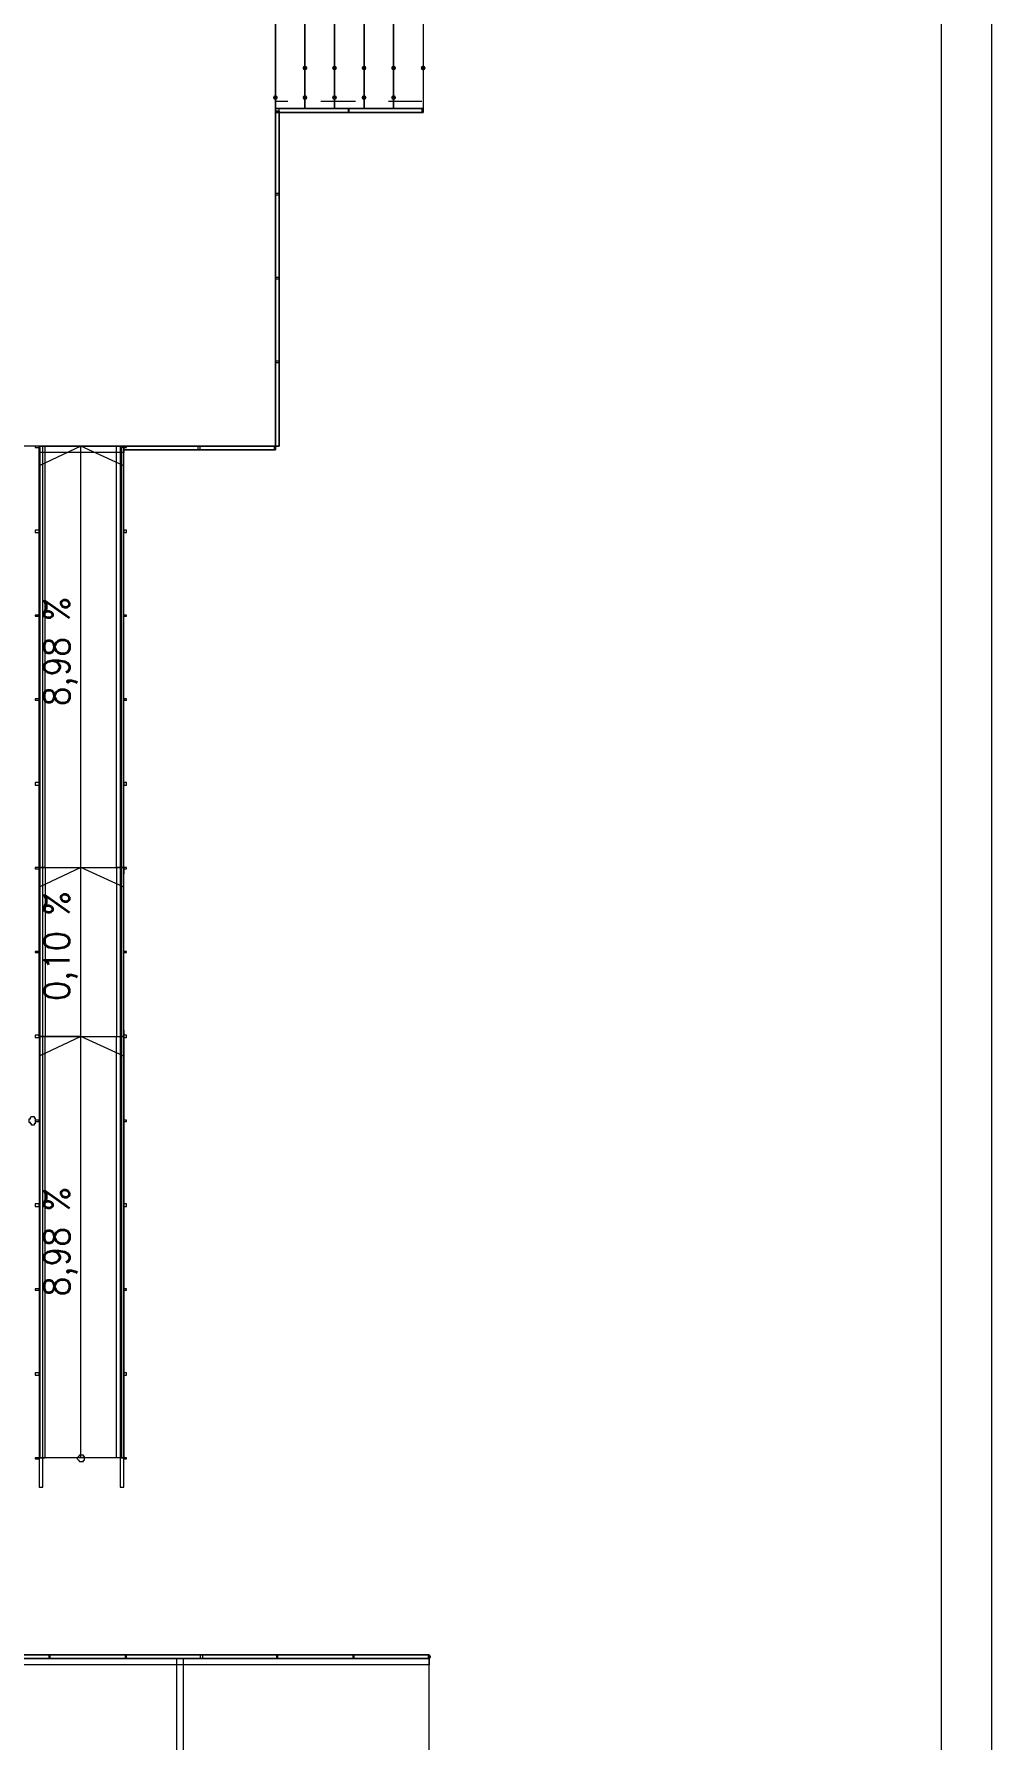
# Model space of a CAD drawing. Header units: millimetres. Extents: x 0 to 420, y 0 to 297.
# Drawn here: x 387.1 to 420.1, y 102 to 160.6 of the extents above; entities that cross this region are included whole.
import ezdxf

# ---------------------------------------------------------------- set-up
doc = ezdxf.new("R2010")
doc.units = ezdxf.units.MM
doc.styles.get("Standard").update_dxf_attribs({"font": 'STANDARD'})

msp = doc.modelspace()

# ---------------------------------------------------------------- hatches: boundary and pattern name
for points in [[(396.536333, 159.469667), (396.511462, 159.409871), (396.451667, 159.385), (396.391871, 159.409871), (396.367, 159.469667), (396.391871, 159.529462), (396.451667, 159.554333), (396.511462, 159.529463)], [(397.552333, 159.469667), (397.527462, 159.409871), (397.467667, 159.385), (397.407871, 159.409871), (397.383, 159.469667), (397.407871, 159.529462), (397.467667, 159.554333), (397.527462, 159.529463)], [(398.568333, 159.469667), (398.543462, 159.409871), (398.483667, 159.385), (398.423871, 159.409871), (398.399, 159.469667), (398.423871, 159.529462), (398.483667, 159.554333), (398.543462, 159.529463)], [(399.584333, 159.469667), (399.559463, 159.409871), (399.499667, 159.385), (399.439871, 159.409871), (399.415, 159.469667), (399.439871, 159.529462), (399.499667, 159.554333), (399.559462, 159.529463)], [(400.600333, 159.469667), (400.575462, 159.409871), (400.515667, 159.385), (400.455871, 159.409871), (400.431, 159.469667), (400.455871, 159.529462), (400.515667, 159.554333), (400.575462, 159.529463)], [(395.520333, 158.453667), (395.495463, 158.393871), (395.435667, 158.369), (395.375871, 158.393871), (395.351, 158.453667), (395.375871, 158.513462), (395.435667, 158.538333), (395.495462, 158.513463)], [(396.536333, 158.453667), (396.511462, 158.393871), (396.451667, 158.369), (396.391871, 158.393871), (396.367, 158.453667), (396.391871, 158.513462), (396.451667, 158.538333), (396.511462, 158.513463)], [(397.552333, 158.453667), (397.527462, 158.393871), (397.467667, 158.369), (397.407871, 158.393871), (397.383, 158.453667), (397.407871, 158.513462), (397.467667, 158.538333), (397.527462, 158.513463)], [(398.568333, 158.453667), (398.543462, 158.393871), (398.483667, 158.369), (398.423871, 158.393871), (398.399, 158.453667), (398.423871, 158.513462), (398.483667, 158.538333), (398.543462, 158.513463)], [(399.584333, 158.453667), (399.559463, 158.393871), (399.499667, 158.369), (399.439871, 158.393871), (399.415, 158.453667), (399.439871, 158.513462), (399.499667, 158.538333), (399.559462, 158.513463)]]:
    msp.add_hatch(color=254).paths.add_polyline_path(points, flags=0)

# ---------------------------------------------------------------- linework, layer by layer
at = {"color": 7, "lineweight": 0}
for points in [[(0.211668, 0), (420.073667, 0), (420.073667, 296.925999), (0.211668, 296.925999)], [(7.239002, 1.735667), (418.338, 1.735667), (418.338, 295.190332), (7.239002, 295.190332)], [(395.435667, 181.271333), (395.435667, 146.473333), (386.715, 146.473333), (386.715, 181.271333)], [(396.451667, 169.672), (396.451667, 158.072667), (395.435667, 158.072667), (395.435667, 169.672)], [(397.467667, 169.672), (397.467667, 158.072667), (396.451667, 158.072667), (396.451667, 169.672)], [(398.483667, 169.672), (398.483667, 158.072667), (397.467667, 158.072667), (397.467667, 169.672)], [(399.499667, 169.672), (399.499667, 158.072667), (398.483667, 158.072667), (398.483667, 169.672)], [(400.515667, 169.672), (400.515667, 158.072667), (399.499667, 158.072667), (399.499667, 169.672)], [(395.562667, 158.072667), (395.435667, 158.072667), (395.435667, 157.945667), (395.562667, 157.945667)], [(400.515667, 157.945667), (395.435667, 157.945667), (395.435667, 158.072667), (400.515667, 158.072667), (400.515667, 157.945667), (395.435667, 157.945667), (395.435667, 158.072667), (400.515667, 158.072667), (400.515667, 157.945667), (395.435667, 157.945667), (395.435667, 158.072667), (400.515667, 158.072667), (400.515667, 157.945667), (400.515667, 158.072667), (395.435667, 158.072667), (395.435667, 157.945667)], [(400.515667, 157.945667), (400.515667, 158.072667), (395.435667, 158.072667), (395.435667, 157.945667)], [(395.562667, 157.988), (395.562667, 146.473333), (395.435667, 146.473333), (395.435667, 157.988), (395.562667, 157.988), (395.562667, 146.473333), (395.435667, 146.473333), (395.435667, 157.988), (395.562667, 157.988), (395.562667, 146.473333), (395.435667, 146.473333), (395.435667, 157.988), (395.562667, 157.988), (395.435667, 157.988), (395.435667, 146.473333), (395.562667, 146.473333)], [(395.562667, 157.988), (395.435667, 157.988), (395.435667, 146.473333), (395.562667, 146.473333)], [(397.975667, 157.945667), (397.975667, 158.072667), (397.933333, 158.072667), (397.933333, 157.945667)], [(400.473333, 157.945667), (400.515667, 157.945667), (400.515667, 158.072667), (400.473333, 158.072667)], [(395.562667, 155.151667), (395.435667, 155.151667), (395.435667, 155.109333), (395.562667, 155.109333)], [(395.562667, 152.273), (395.435667, 152.273), (395.435667, 152.230667), (395.562667, 152.230667)], [(395.562667, 149.394333), (395.435667, 149.394333), (395.435667, 149.352), (395.562667, 149.352)], [(387.180667, 146.431), (387.307667, 146.431), (387.307667, 146.473333), (387.180667, 146.473333)], [(387.307667, 131.953), (387.307667, 126.195667), (387.307667, 111.717667), (387.434667, 111.717667), (387.434667, 126.195667), (387.434667, 131.953), (387.434667, 146.473333), (387.307667, 146.473333)], [(387.307667, 131.995333), (387.307667, 126.195667), (387.307667, 111.717667), (387.35, 111.717667), (387.35, 126.195667), (387.35, 131.995333), (387.35, 146.431), (387.307667, 146.431)], [(390.101667, 131.953), (390.101667, 126.195667), (390.101667, 111.717667), (390.228667, 111.717667), (390.228667, 126.195667), (390.228667, 131.953), (390.228667, 146.473333), (390.101667, 146.473333)], [(390.144, 131.995333), (390.144, 126.195667), (390.144, 111.717667), (390.228667, 111.717667), (390.228667, 126.195667), (390.228667, 131.995333), (390.228667, 146.431), (390.144, 146.431)], [(395.435667, 146.346333), (390.228667, 146.346333), (390.228667, 146.473333), (395.435667, 146.473333), (395.435667, 146.346333), (390.228667, 146.346333), (390.228667, 146.473333), (395.435667, 146.473333), (395.435667, 146.346333), (390.228667, 146.346333), (390.228667, 146.473333), (395.435667, 146.473333), (395.435667, 146.346333), (390.228667, 146.346333), (390.228667, 146.473333), (395.435667, 146.473333), (395.435667, 146.346333), (395.435667, 146.473333), (390.228667, 146.473333), (390.228667, 146.346333)], [(390.228667, 146.431), (390.313333, 146.431), (390.313333, 146.473333), (390.228667, 146.473333)], [(392.853333, 146.346333), (392.853333, 146.473333), (392.768667, 146.473333), (392.768667, 146.346333)], [(395.435667, 146.473333), (395.393333, 146.473333), (395.393333, 146.431), (395.393333, 146.388667), (395.435667, 146.346333), (395.435667, 146.388667), (395.435667, 146.431)], [(387.180667, 143.51), (387.307667, 143.51), (387.307667, 143.594667), (387.180667, 143.594667)], [(390.228667, 143.51), (390.313333, 143.51), (390.313333, 143.594667), (390.228667, 143.594667)], [(387.180667, 140.631333), (387.307667, 140.631333), (387.307667, 140.673667), (387.180667, 140.673667)], [(390.228667, 140.631333), (390.313333, 140.631333), (390.313333, 140.673667), (390.228667, 140.673667)], [(387.180667, 137.752667), (387.307667, 137.752667), (387.307667, 137.795), (387.180667, 137.795)], [(390.228667, 137.752667), (390.313333, 137.752667), (390.313333, 137.795), (390.228667, 137.795)], [(387.180667, 134.831667), (387.307667, 134.831667), (387.307667, 134.916333), (387.180667, 134.916333)], [(390.228667, 134.831667), (390.313333, 134.831667), (390.313333, 134.916333), (390.228667, 134.916333)], [(387.180667, 131.953), (387.307667, 131.953), (387.307667, 131.995333), (387.180667, 131.995333)], [(390.228667, 131.953), (390.313333, 131.953), (390.313333, 131.995333), (390.228667, 131.995333)], [(387.180667, 129.074333), (387.307667, 129.074333), (387.307667, 129.116667), (387.180667, 129.116667)], [(390.228667, 129.074333), (390.313333, 129.074333), (390.313333, 129.116667), (390.228667, 129.116667)], [(387.180667, 126.153333), (387.307667, 126.153333), (387.307667, 126.238), (387.180667, 126.238)], [(387.434667, 126.195667), (387.307667, 126.195667), (387.307667, 111.717667), (387.519333, 111.717667), (387.519333, 126.195667)], [(390.101667, 126.195667), (390.228667, 126.195667), (390.228667, 111.717667), (389.974667, 111.717667), (389.974667, 126.195667)], [(390.228667, 126.153333), (390.313333, 126.153333), (390.313333, 126.238), (390.228667, 126.238)], [(387.096, 123.444), (387.138333, 123.444), (387.138333, 123.401667), (387.180667, 123.401667), (387.180667, 123.359333), (387.180667, 123.317), (387.180667, 123.274667), (387.180667, 123.232333), (387.180667, 123.19), (387.138333, 123.19), (387.138333, 123.147667), (387.096, 123.147667), (387.053667, 123.147667), (387.053667, 123.19), (387.011333, 123.19), (387.011333, 123.232333), (386.969, 123.232333), (386.969, 123.274667), (386.969, 123.317), (386.969, 123.359333), (387.011333, 123.359333), (387.011333, 123.401667), (387.053667, 123.444)], [(387.180667, 123.274667), (387.307667, 123.274667), (387.307667, 123.317), (387.180667, 123.317)], [(390.228667, 123.274667), (390.313333, 123.274667), (390.313333, 123.317), (390.228667, 123.317)], [(387.180667, 120.353667), (387.307667, 120.353667), (387.307667, 120.438333), (387.180667, 120.438333)], [(390.228667, 120.353667), (390.313333, 120.353667), (390.313333, 120.438333), (390.228667, 120.438333)], [(387.180667, 117.475), (387.307667, 117.475), (387.307667, 117.517333), (387.180667, 117.517333)], [(390.228667, 117.475), (390.313333, 117.475), (390.313333, 117.517333), (390.228667, 117.517333)], [(387.180667, 114.554), (387.307667, 114.554), (387.307667, 114.638667), (387.180667, 114.638667)], [(390.228667, 114.554), (390.313333, 114.554), (390.313333, 114.638667), (390.228667, 114.638667)], [(387.180667, 111.675333), (387.307667, 111.675333), (387.307667, 111.717667), (387.180667, 111.717667)], [(388.747, 111.802333), (388.704667, 111.802333), (388.662333, 111.76), (388.62, 111.717667), (388.62, 111.675333), (388.662333, 111.633), (388.704667, 111.590667), (388.747, 111.590667), (388.789333, 111.590667), (388.831667, 111.590667), (388.831667, 111.633), (388.874, 111.633), (388.874, 111.675333), (388.874, 111.717667), (388.874, 111.76), (388.831667, 111.76), (388.831667, 111.802333), (388.789333, 111.802333)], [(390.228667, 111.675333), (390.313333, 111.675333), (390.313333, 111.717667), (390.228667, 111.717667)], [(374.65, 104.944333), (400.727333, 104.944333), (400.727333, 104.817333), (374.65, 104.817333), (374.65, 104.944333), (400.727333, 104.944333), (400.727333, 104.817333), (374.65, 104.817333), (374.65, 104.944333), (400.727333, 104.944333), (400.727333, 104.817333), (374.65, 104.817333), (374.65, 104.944333), (400.727333, 104.944333), (400.727333, 104.817333), (374.65, 104.817333), (374.65, 104.944333), (374.65, 104.817333), (400.727333, 104.817333), (400.727333, 104.944333)], [(387.646333, 104.944333), (387.646333, 104.817333), (387.688667, 104.817333), (387.688667, 104.944333)], [(390.271, 104.944333), (390.271, 104.817333), (390.313333, 104.817333), (390.313333, 104.944333)], [(392.853333, 104.944333), (392.853333, 104.817333), (392.938, 104.817333), (392.938, 104.944333)], [(395.478, 104.944333), (395.478, 104.817333), (395.520333, 104.817333), (395.520333, 104.944333)], [(398.102667, 104.944333), (398.102667, 104.817333), (398.145, 104.817333), (398.145, 104.944333)], [(400.727333, 104.817333), (400.727333, 104.859667), (400.769667, 104.859667), (400.769667, 104.902), (400.727333, 104.902), (400.727333, 104.944333), (400.685, 104.944333), (400.685, 104.902), (400.685, 104.859667), (400.685, 104.817333)], [(374.65, 104.732667), (374.65, 104.817333), (400.727333, 104.817333), (400.727333, 104.605667), (374.65, 104.605667)]]:
    msp.add_lwpolyline(points, close=True, dxfattribs=at)
for points in [[(395.901333, 158.072667), (395.435667, 158.072667), (395.435667, 158.326667), (395.859, 158.326667)], [(397.002, 158.326667), (398.187333, 158.326667)], [(399.330333, 158.326667), (400.473333, 158.326667)], [(398.187333, 158.072667), (397.044333, 158.072667)], [(400.515667, 158.072667), (399.330333, 158.072667)], [(387.434667, 131.953), (387.434667, 146.473333), (387.307667, 146.473333), (387.307667, 131.953)], [(390.228667, 111.717667), (390.228667, 146.473333), (387.307667, 146.473333), (387.307667, 111.717667)], [(390.228667, 145.796), (388.747, 146.473333), (387.307667, 145.796)], [(387.307667, 131.995333), (387.307667, 146.473333)], [(387.307667, 146.473333), (387.434667, 146.473333)], [(388.747, 146.261667), (387.307667, 146.261667), (387.307667, 146.473333), (388.747, 146.473333)], [(387.434667, 146.473333), (387.519333, 146.473333)], [(387.519333, 131.995333), (387.519333, 146.473333)], [(388.747, 111.717667), (388.747, 146.473333)], [(388.747, 146.473333), (390.228667, 146.473333), (390.228667, 146.388667)], [(390.228667, 146.388667), (390.228667, 146.261667), (388.747, 146.261667)], [(389.974667, 131.995333), (389.974667, 146.473333)], [(390.101667, 146.473333), (389.974667, 146.473333)], [(390.228667, 131.953), (390.228667, 146.473333), (390.101667, 146.473333), (390.101667, 131.953)], [(390.228667, 146.473333), (390.101667, 146.473333)], [(390.228667, 131.995333), (390.228667, 146.473333)], [(387.307667, 131.995333), (390.228667, 131.995333)], [(390.228667, 131.318), (388.747, 131.995333), (387.307667, 131.318)], [(387.307667, 129.074333), (387.307667, 131.995333), (387.434667, 131.995333)], [(387.519333, 131.995333), (387.307667, 131.995333)], [(387.307667, 131.783667), (387.307667, 131.995333), (388.747, 131.995333)], [(387.307667, 131.953), (387.307667, 126.195667)], [(387.434667, 131.995333), (387.519333, 131.995333), (387.519333, 129.074333)], [(387.434667, 126.195667), (387.434667, 131.953)], [(388.747, 131.995333), (390.228667, 131.995333), (390.228667, 131.868333)], [(390.101667, 131.995333), (389.974667, 131.995333), (389.974667, 129.074333)], [(389.974667, 131.995333), (390.228667, 131.995333)], [(390.228667, 129.074333), (390.228667, 131.995333), (390.101667, 131.995333)], [(390.101667, 131.953), (390.101667, 126.195667)], [(390.228667, 126.195667), (390.228667, 131.953)], [(390.228667, 131.868333), (390.228667, 131.783667)], [(387.519333, 129.074333), (387.519333, 126.195667), (387.307667, 126.195667), (387.307667, 129.074333)], [(389.974667, 129.074333), (389.974667, 126.195667), (390.228667, 126.195667), (390.228667, 129.074333)], [(388.747, 126.195667), (387.307667, 126.195667), (387.307667, 126.407333)], [(387.307667, 126.195667), (390.228667, 126.195667)], [(390.228667, 125.518333), (388.747, 126.195667), (387.307667, 125.518333)], [(390.228667, 126.407333), (390.228667, 126.280333), (390.228667, 126.195667)], [(390.228667, 111.717667), (387.307667, 111.717667)], [(400.727333, 96.435333), (374.65, 96.435333), (374.65, 104.817333), (400.727333, 104.817333)], [(392.049, 100.626333), (392.049, 104.817333), (392.133667, 104.817333)], [(392.133667, 104.817333), (392.260667, 104.817333), (392.260667, 100.626333)], [(400.727333, 96.435333), (400.727333, 104.817333)], [(400.727333, 102.065667), (400.727333, 102.277333)]]:
    msp.add_lwpolyline(points, dxfattribs=at)
at = {"color": 18, "lineweight": 0}
for points in [[(387.434667, 111.717667), (387.434667, 126.195667), (387.307667, 126.195667), (387.307667, 111.717667), (387.307667, 110.701667), (387.434667, 110.701667)], [(390.228667, 111.717667), (390.228667, 126.195667), (390.101667, 126.195667), (390.101667, 111.717667), (390.101667, 110.701667), (390.228667, 110.701667)]]:
    msp.add_lwpolyline(points, close=True, dxfattribs=at)

# ---------------------------------------------------------------- texts
at = {"color": 7, "char_height": 0.872032, "attachment_point": 7, "rotation": 90}
for s, insert, width in [('8,98 %', (388.62, 137.541002), 3.80302844), ('0,10 %', (388.62, 127.423333), 3.60924356), ('8,98 %', (388.62, 117.263333), 3.80302844)]:
    msp.add_mtext(s, dxfattribs=dict(at, insert=insert, width=width))

doc.saveas('drawing.dxf')
